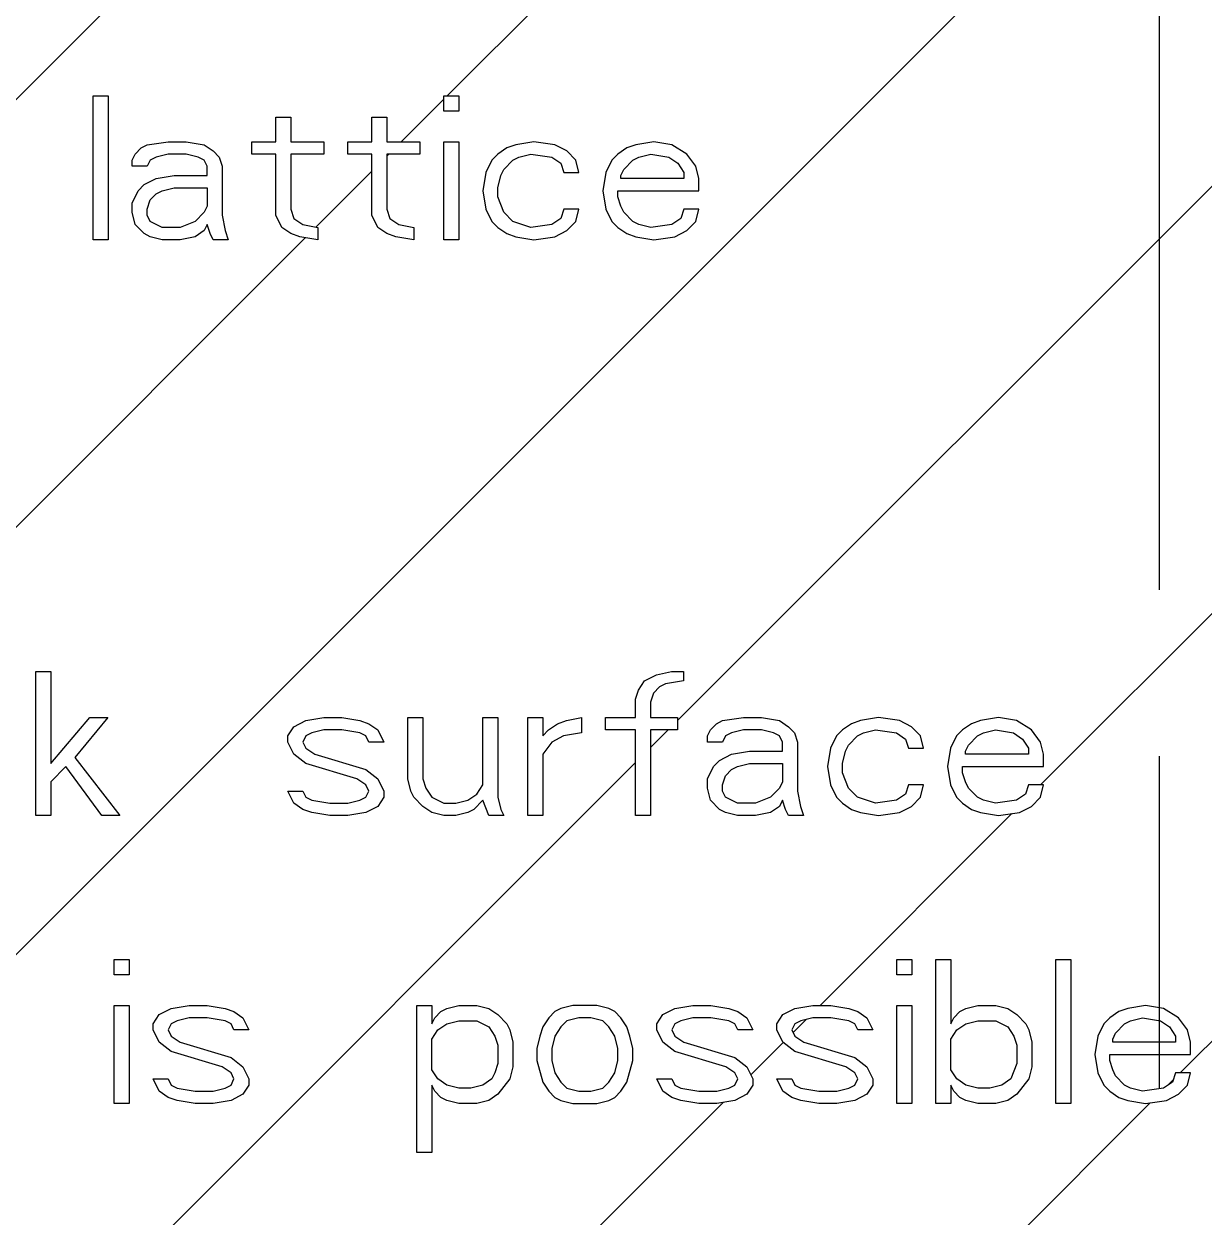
# Model space of a CAD drawing. Header units: millimetres. Extents: x 0 to 420, y 0 to 297.
# Drawn here: x 135.55 to 143.75, y 136.29 to 144.58 of the extents above; entities that cross this region are included whole.
import ezdxf

# ---------------------------------------------------------------- set-up
doc = ezdxf.new("R2010")
doc.units = ezdxf.units.MM
doc.header["$LTSCALE"] = 23.1
doc.linetypes.add('PHANTOM', pattern=[0.8, 0.45, -0.05, 0.1, -0.05, 0.1, -0.05])
doc.layers.add('03___PRT_ALL_CURVES', color=7, linetype='CONTINUOUS')
doc.layers.add('DEFAULT_3', color=7, linetype='PHANTOM')

msp = doc.modelspace()

# ---------------------------------------------------------------- linework, layer by layer
at = {"layer": '03___PRT_ALL_CURVES', "color": 7, "linetype": 'CONTINUOUS'}
for p, q in [((134.8636, 143.4221), (149.9638, 158.5224)), ((138.4905, 144.0792), (149.9638, 155.5525)), ((134.7803, 137.3991), (149.9638, 152.5827)), ((140.0913, 139.7403), (149.9638, 149.6128)), ((142.6128, 139.2919), (149.9638, 146.643)), ((136.0303, 144.0792), (136.1344, 144.0792)), ((136.0303, 143.0792), (136.0303, 144.0792)), ((136.1344, 144.0792), (136.1344, 143.0792)), ((138.4678, 144.0792), (138.5719, 144.0792)), ((138.4678, 143.9728), (138.4678, 144.0792)), ((138.5719, 144.0792), (138.5719, 143.9728)), ((138.1713, 143.76), (138.4678, 144.0564)), ((137.3011, 143.9302), (137.4053, 143.9302)), ((137.3011, 143.76), (137.3011, 143.9302)), ((137.4053, 143.9302), (137.4053, 143.76)), ((137.9678, 143.9302), (138.0719, 143.9302)), ((137.9678, 143.76), (137.9678, 143.9302)), ((138.0719, 143.9302), (138.0719, 143.76)), ((138.5719, 143.9728), (138.4678, 143.9728)), ((136.4053, 143.7388), (136.5511, 143.76)), ((136.5511, 143.76), (136.6761, 143.76)), ((136.6761, 143.76), (136.8011, 143.7388)), ((137.1344, 143.76), (137.3011, 143.76)), ((137.1344, 143.6749), (137.1344, 143.76)), ((137.4053, 143.76), (137.6344, 143.76)), ((137.6344, 143.76), (137.6344, 143.6749)), ((137.8011, 143.76), (137.9678, 143.76)), ((137.8011, 143.6749), (137.8011, 143.76)), ((138.0719, 143.76), (138.3011, 143.76)), ((138.3011, 143.76), (138.3011, 143.6749)), ((138.4678, 143.76), (138.5719, 143.76)), ((138.4678, 143.0792), (138.4678, 143.76)), ((138.5719, 143.76), (138.5719, 143.0792)), ((139.0928, 143.76), (138.9678, 143.7388)), ((139.2386, 143.7388), (139.0928, 143.76)), ((139.9261, 143.76), (139.8011, 143.7388)), ((140.0511, 143.7388), (139.9261, 143.76)), ((136.3011, 143.6324), (136.3219, 143.6749)), ((136.3219, 143.6749), (136.3636, 143.7175)), ((136.3636, 143.7175), (136.4053, 143.7388)), ((136.5511, 143.6749), (136.4678, 143.6536)), ((136.6761, 143.6749), (136.5511, 143.6749)), ((136.7594, 143.6536), (136.6761, 143.6749)), ((136.8011, 143.7388), (136.8636, 143.6962)), ((136.8636, 143.6962), (136.9053, 143.6536)), ((137.3011, 143.6749), (137.1344, 143.6749)), ((137.3011, 143.2494), (137.3011, 143.6749)), ((137.6344, 143.6749), (137.4053, 143.6749)), ((137.4053, 143.6749), (137.4053, 143.2919)), ((137.9678, 143.6749), (137.8011, 143.6749)), ((137.9678, 143.2494), (137.9678, 143.6749)), ((138.3011, 143.6749), (138.0719, 143.6749)), ((138.0719, 143.6749), (138.0719, 143.2919)), ((138.0719, 143.6606), (138.0862, 143.6749)), ((138.8428, 143.6749), (138.8011, 143.6324)), ((138.9053, 143.7175), (138.8428, 143.6749)), ((138.9678, 143.7388), (138.9053, 143.7175)), ((138.9886, 143.6536), (139.0719, 143.6749)), ((139.0719, 143.6749), (139.2178, 143.6536)), ((139.3219, 143.6962), (139.2386, 143.7388)), ((139.3844, 143.6324), (139.3219, 143.6962)), ((139.6761, 143.6749), (139.6344, 143.6324)), ((139.7386, 143.7175), (139.6761, 143.6749)), ((139.8011, 143.7388), (139.7386, 143.7175)), ((139.8219, 143.6536), (139.9053, 143.6749)), ((139.9053, 143.6749), (140.0303, 143.6536)), ((140.1553, 143.6749), (140.0511, 143.7388)), ((140.2178, 143.5898), (140.1553, 143.6749)), ((143.5826, 137.2919), (149.9638, 143.6731)), ((136.3011, 143.5898), (136.3011, 143.6324)), ((136.4053, 143.5898), (136.3011, 143.5898)), ((136.4261, 143.6324), (136.4053, 143.5898)), ((136.4678, 143.6536), (136.4261, 143.6324)), ((136.8011, 143.6324), (136.7594, 143.6536)), ((136.8219, 143.5898), (136.8011, 143.6324)), ((136.8219, 143.526), (136.8219, 143.5898)), ((136.9053, 143.6536), (136.9261, 143.5898)), ((136.9261, 143.5898), (136.9261, 143.2494)), ((138.8011, 143.6324), (138.7594, 143.5473)), ((138.8844, 143.5685), (138.9469, 143.6324)), ((138.9469, 143.6324), (138.9886, 143.6536)), ((139.2178, 143.6536), (139.2803, 143.6111)), ((139.2803, 143.6111), (139.3011, 143.5473)), ((139.4053, 143.5473), (139.3844, 143.6324)), ((139.6344, 143.6324), (139.5928, 143.5473)), ((139.7178, 143.5685), (139.7803, 143.6324)), ((139.7803, 143.6324), (139.8219, 143.6536)), ((140.0303, 143.6536), (140.0928, 143.6111)), ((140.0928, 143.6111), (140.1344, 143.5473)), ((140.2386, 143.5047), (140.2178, 143.5898)), ((136.3844, 143.4622), (136.4678, 143.5047)), ((136.4678, 143.5047), (136.5928, 143.526)), ((136.5928, 143.526), (136.8219, 143.526)), ((137.5785, 143.1672), (137.9678, 143.5564)), ((138.7594, 143.5473), (138.7386, 143.4196)), ((138.8428, 143.4409), (138.8636, 143.526)), ((138.8636, 143.526), (138.8844, 143.5685)), ((139.3011, 143.5473), (139.4053, 143.5473)), ((139.5928, 143.5473), (139.5719, 143.4196)), ((139.6969, 143.526), (139.7178, 143.5685)), ((139.6969, 143.5047), (139.6969, 143.526)), ((140.1344, 143.5047), (139.6969, 143.5047)), ((140.1344, 143.5473), (140.1344, 143.5047)), ((140.2386, 143.4196), (140.2386, 143.5047)), ((136.3011, 143.3345), (136.3428, 143.4196)), ((136.3428, 143.4196), (136.3844, 143.4622)), ((136.4678, 143.3983), (136.5094, 143.4196)), ((136.5094, 143.4196), (136.5928, 143.4409)), ((136.5928, 143.4409), (136.8219, 143.4409)), ((136.8219, 143.4409), (136.8219, 143.3132)), ((138.7386, 143.4196), (138.7594, 143.2919)), ((138.8428, 143.377), (138.8428, 143.4409)), ((139.5719, 143.4196), (139.5928, 143.2919)), ((139.6761, 143.4196), (140.2386, 143.4196)), ((139.6761, 143.377), (139.6761, 143.4196)), ((136.3011, 143.2707), (136.3011, 143.3345)), ((136.4053, 143.2919), (136.4261, 143.3558)), ((136.4261, 143.3558), (136.4678, 143.3983)), ((138.8844, 143.2707), (138.8428, 143.377)), ((139.6969, 143.3132), (139.6761, 143.377)), ((136.3219, 143.1856), (136.3011, 143.2707)), ((136.4053, 143.2494), (136.4053, 143.2919)), ((136.4261, 143.2068), (136.4053, 143.2494)), ((136.8011, 143.2707), (136.7386, 143.2068)), ((136.8219, 143.3132), (136.8011, 143.2707)), ((136.9261, 143.2494), (136.9469, 143.143)), ((137.3428, 143.1643), (137.3011, 143.2494)), ((137.4053, 143.2919), (137.4261, 143.2281)), ((138.0094, 143.1643), (137.9678, 143.2494)), ((138.0719, 143.2919), (138.0928, 143.2281)), ((138.7594, 143.2919), (138.8011, 143.2068)), ((138.9469, 143.2068), (138.8844, 143.2707)), ((139.3011, 143.2919), (139.2803, 143.2281)), ((139.4053, 143.2919), (139.3011, 143.2919)), ((139.3844, 143.2068), (139.4053, 143.2919)), ((139.5928, 143.2919), (139.6344, 143.2068)), ((139.7178, 143.2707), (139.6969, 143.3132)), ((139.7803, 143.2068), (139.7178, 143.2707)), ((140.1344, 143.2919), (140.1136, 143.2281)), ((140.2386, 143.2919), (140.1344, 143.2919)), ((140.2178, 143.2068), (140.2386, 143.2919)), ((136.3844, 143.1217), (136.3219, 143.1856)), ((136.5094, 143.1643), (136.4261, 143.2068)), ((136.6344, 143.1643), (136.5094, 143.1643)), ((136.7386, 143.2068), (136.6344, 143.1643)), ((136.8219, 143.1856), (136.8011, 143.143)), ((136.8428, 143.1217), (136.8219, 143.1856)), ((137.4053, 143.1217), (137.3428, 143.1643)), ((137.4261, 143.2281), (137.4886, 143.1856)), ((137.4886, 143.1856), (137.5928, 143.1643)), ((137.5928, 143.1643), (137.5928, 143.0792)), ((138.0719, 143.1217), (138.0094, 143.1643)), ((138.0928, 143.2281), (138.1553, 143.1856)), ((138.1553, 143.1856), (138.2594, 143.1643)), ((138.2594, 143.1643), (138.2594, 143.0792)), ((138.8011, 143.2068), (138.8428, 143.1643)), ((138.8428, 143.1643), (138.9053, 143.1217)), ((139.0719, 143.1643), (138.9469, 143.2068)), ((139.2178, 143.1856), (139.0719, 143.1643)), ((139.2803, 143.2281), (139.2178, 143.1856)), ((139.3219, 143.143), (139.3844, 143.2068)), ((139.6344, 143.2068), (139.6761, 143.1643)), ((139.6761, 143.1643), (139.7386, 143.1217)), ((139.8219, 143.1856), (139.7803, 143.2068)), ((139.9053, 143.1643), (139.8219, 143.1856)), ((140.0511, 143.1856), (139.9053, 143.1643)), ((140.1136, 143.2281), (140.0511, 143.1856)), ((140.1553, 143.143), (140.2178, 143.2068)), ((134.1199, 139.7086), (137.5054, 143.0941)), ((136.1344, 143.0792), (136.0303, 143.0792)), ((136.4261, 143.1005), (136.3844, 143.1217)), ((136.5094, 143.0792), (136.4261, 143.1005)), ((136.6344, 143.0792), (136.5094, 143.0792)), ((136.7386, 143.1005), (136.6344, 143.0792)), ((136.8011, 143.143), (136.7386, 143.1005)), ((136.8636, 143.0792), (136.8428, 143.1217)), ((136.9678, 143.0792), (136.8636, 143.0792)), ((136.9469, 143.143), (136.9678, 143.0792)), ((137.4678, 143.1005), (137.4053, 143.1217)), ((137.5928, 143.0792), (137.4678, 143.1005)), ((138.1344, 143.1005), (138.0719, 143.1217)), ((138.2594, 143.0792), (138.1344, 143.1005)), ((138.5719, 143.0792), (138.4678, 143.0792)), ((138.9053, 143.1217), (138.9678, 143.1005)), ((138.9678, 143.1005), (139.0928, 143.0792)), ((139.0928, 143.0792), (139.2386, 143.1005)), ((139.2386, 143.1005), (139.3219, 143.143)), ((139.7386, 143.1217), (139.8011, 143.1005)), ((139.8011, 143.1005), (139.9261, 143.0792)), ((139.9261, 143.0792), (140.0719, 143.1005)), ((140.0719, 143.1005), (140.1553, 143.143)), ((135.6329, 140.0792), (135.7371, 140.0792)), ((135.6329, 139.0792), (135.6329, 140.0792)), ((135.7371, 140.0792), (135.7371, 139.4409)), ((139.8204, 139.9515), (139.8621, 140.0153)), ((139.8621, 140.0153), (139.9454, 140.0579)), ((139.9454, 140.0579), (140.0496, 140.0792)), ((140.1329, 140.0153), (140.0079, 139.9941)), ((140.0496, 140.0792), (140.1329, 140.0792)), ((140.1329, 140.0792), (140.1329, 140.0153)), ((139.7996, 139.8877), (139.8204, 139.9515)), ((139.9246, 139.9302), (139.9038, 139.8664)), ((139.9663, 139.9728), (139.9246, 139.9302)), ((140.0079, 139.9941), (139.9663, 139.9728)), ((139.7996, 139.76), (139.7996, 139.8877)), ((139.9038, 139.8664), (139.9038, 139.76)), ((135.7371, 139.4409), (136.0079, 139.76)), ((136.1329, 139.76), (135.9038, 139.4834)), ((136.0079, 139.76), (136.1329, 139.76)), ((137.3829, 139.6324), (137.4246, 139.6962)), ((137.4246, 139.6962), (137.5079, 139.7388)), ((137.5079, 139.7388), (137.6329, 139.76)), ((137.6329, 139.76), (137.7579, 139.76)), ((137.7579, 139.76), (137.8829, 139.7388)), ((137.8829, 139.7388), (137.9454, 139.7175)), ((137.9454, 139.7175), (138.0079, 139.6749)), ((138.2163, 139.76), (138.3204, 139.76)), ((138.2163, 139.3345), (138.2163, 139.76)), ((138.3204, 139.76), (138.3204, 139.3345)), ((138.7371, 139.76), (138.8413, 139.76)), ((138.7371, 139.2919), (138.7371, 139.76)), ((138.8413, 139.76), (138.8413, 139.2068)), ((139.0496, 139.76), (139.1538, 139.76)), ((139.0496, 139.0792), (139.0496, 139.76)), ((139.1538, 139.76), (139.1538, 139.6324)), ((139.1954, 139.6749), (139.2579, 139.7175)), ((139.2579, 139.7175), (139.3204, 139.7388)), ((139.3204, 139.7388), (139.4246, 139.76)), ((139.4246, 139.76), (139.4246, 139.6536)), ((139.5913, 139.76), (139.7996, 139.76)), ((139.5913, 139.6749), (139.5913, 139.76)), ((139.9038, 139.76), (140.0913, 139.76)), ((140.0913, 139.76), (140.0913, 139.6749)), ((140.3204, 139.6749), (140.3621, 139.7175)), ((140.3621, 139.7175), (140.4038, 139.7388)), ((140.4038, 139.7388), (140.5496, 139.76)), ((140.5496, 139.76), (140.6746, 139.76)), ((140.6746, 139.76), (140.7996, 139.7388)), ((140.7996, 139.7388), (140.8621, 139.6962)), ((140.8621, 139.6962), (140.9038, 139.6536)), ((141.2996, 139.7175), (141.2371, 139.6749)), ((141.3621, 139.7388), (141.2996, 139.7175)), ((141.4871, 139.76), (141.3621, 139.7388)), ((141.6329, 139.7388), (141.4871, 139.76)), ((141.7163, 139.6962), (141.6329, 139.7388)), ((141.7788, 139.6324), (141.7163, 139.6962)), ((142.1329, 139.7175), (142.0704, 139.6749)), ((142.1954, 139.7388), (142.1329, 139.7175)), ((142.3204, 139.76), (142.1954, 139.7388)), ((142.4454, 139.7388), (142.3204, 139.76)), ((142.5496, 139.6749), (142.4454, 139.7388)), ((137.3829, 139.5898), (137.3829, 139.6324)), ((137.5079, 139.6324), (137.4871, 139.5898)), ((137.5496, 139.6536), (137.5079, 139.6324)), ((137.6329, 139.6749), (137.5496, 139.6536)), ((137.7579, 139.6749), (137.6329, 139.6749)), ((137.8829, 139.6536), (137.7579, 139.6749)), ((137.9246, 139.6324), (137.8829, 139.6536)), ((137.9454, 139.5898), (137.9246, 139.6324)), ((138.0079, 139.6749), (138.0496, 139.5898)), ((139.1538, 139.6324), (139.1954, 139.6749)), ((139.2996, 139.6324), (139.2163, 139.5898)), ((139.4246, 139.6536), (139.2996, 139.6324)), ((139.7996, 139.6749), (139.5913, 139.6749)), ((139.7996, 139.0792), (139.7996, 139.6749)), ((140.0913, 139.6749), (139.9038, 139.6749)), ((139.9038, 139.6749), (139.9038, 139.0792)), ((139.9038, 139.5528), (140.0259, 139.6749)), ((140.2996, 139.6324), (140.3204, 139.6749)), ((140.2996, 139.5898), (140.2996, 139.6324)), ((140.4246, 139.6324), (140.4038, 139.5898)), ((140.4663, 139.6536), (140.4246, 139.6324)), ((140.5496, 139.6749), (140.4663, 139.6536)), ((140.6746, 139.6749), (140.5496, 139.6749)), ((140.7579, 139.6536), (140.6746, 139.6749)), ((140.7996, 139.6324), (140.7579, 139.6536)), ((140.8204, 139.5898), (140.7996, 139.6324)), ((140.9038, 139.6536), (140.9246, 139.5898)), ((141.1954, 139.6324), (141.1538, 139.5473)), ((141.2371, 139.6749), (141.1954, 139.6324)), ((141.2788, 139.5685), (141.3413, 139.6324)), ((141.3413, 139.6324), (141.3829, 139.6536)), ((141.3829, 139.6536), (141.4663, 139.6749)), ((141.4663, 139.6749), (141.6121, 139.6536)), ((141.6121, 139.6536), (141.6746, 139.6111)), ((141.6746, 139.6111), (141.6954, 139.5473)), ((141.7996, 139.5473), (141.7788, 139.6324)), ((142.0288, 139.6324), (141.9871, 139.5473)), ((142.0704, 139.6749), (142.0288, 139.6324)), ((142.1121, 139.5685), (142.1746, 139.6324)), ((142.1746, 139.6324), (142.2163, 139.6536)), ((142.2163, 139.6536), (142.2996, 139.6749)), ((142.2996, 139.6749), (142.4246, 139.6536)), ((142.4246, 139.6536), (142.4871, 139.6111)), ((142.4871, 139.6111), (142.5288, 139.5473)), ((142.6121, 139.5898), (142.5496, 139.6749)), ((137.4246, 139.5047), (137.3829, 139.5898)), ((137.4871, 139.5898), (137.5079, 139.5473)), ((137.5079, 139.5473), (137.5704, 139.5047)), ((138.0496, 139.5898), (137.9454, 139.5898)), ((139.2163, 139.5898), (139.1538, 139.5047)), ((140.4038, 139.5898), (140.2996, 139.5898)), ((140.4663, 139.5047), (140.5913, 139.526)), ((140.5913, 139.526), (140.8204, 139.526)), ((140.8204, 139.526), (140.8204, 139.5898)), ((140.9246, 139.5898), (140.9246, 139.2494)), ((141.1538, 139.5473), (141.1329, 139.4196)), ((141.2371, 139.4409), (141.2579, 139.526)), ((141.2579, 139.526), (141.2788, 139.5685)), ((141.6954, 139.5473), (141.7996, 139.5473)), ((141.9871, 139.5473), (141.9663, 139.4196)), ((142.0913, 139.526), (142.1121, 139.5685)), ((142.0913, 139.5047), (142.0913, 139.526)), ((142.5288, 139.5473), (142.5288, 139.5047)), ((142.6329, 139.5047), (142.6121, 139.5898)), ((135.9038, 139.4834), (136.2163, 139.0792)), ((136.0094, 135.6584), (139.7996, 139.4486)), ((137.5079, 139.4409), (137.4246, 139.5047)), ((137.8621, 139.3345), (137.5079, 139.4409)), ((137.5704, 139.5047), (137.9246, 139.3983)), ((139.1538, 139.5047), (139.1538, 139.0792)), ((140.3413, 139.4196), (140.3829, 139.4622)), ((140.3829, 139.4622), (140.4663, 139.5047)), ((140.5079, 139.4196), (140.5913, 139.4409)), ((140.5913, 139.4409), (140.8204, 139.4409)), ((140.8204, 139.4409), (140.8204, 139.3132)), ((141.2371, 139.377), (141.2371, 139.4409)), ((142.5288, 139.5047), (142.0913, 139.5047)), ((142.6329, 139.4196), (142.6329, 139.5047)), ((135.8413, 139.4196), (135.7371, 139.3132)), ((136.0913, 139.0792), (135.8413, 139.4196)), ((137.9246, 139.3983), (138.0079, 139.3345)), ((140.2996, 139.3345), (140.3413, 139.4196)), ((140.4038, 139.2919), (140.4246, 139.3558)), ((140.4246, 139.3558), (140.4663, 139.3983)), ((140.4663, 139.3983), (140.5079, 139.4196)), ((141.1329, 139.4196), (141.1538, 139.2919)), ((141.2788, 139.2707), (141.2371, 139.377)), ((141.9663, 139.4196), (141.9871, 139.2919)), ((142.0704, 139.4196), (142.6329, 139.4196)), ((142.0704, 139.377), (142.0704, 139.4196)), ((142.0913, 139.3132), (142.0704, 139.377)), ((135.7371, 139.3132), (135.7371, 139.0792)), ((137.9246, 139.2919), (137.8621, 139.3345)), ((137.9454, 139.2494), (137.9246, 139.2919)), ((138.0079, 139.3345), (138.0496, 139.2494)), ((138.2371, 139.2494), (138.2163, 139.3345)), ((138.3204, 139.3345), (138.3413, 139.2707)), ((138.3413, 139.2707), (138.3829, 139.2068)), ((138.6954, 139.2281), (138.7371, 139.2919)), ((140.2996, 139.2707), (140.2996, 139.3345)), ((140.3204, 139.1856), (140.2996, 139.2707)), ((140.4038, 139.2494), (140.4038, 139.2919)), ((140.7996, 139.2707), (140.7371, 139.2068)), ((140.8204, 139.3132), (140.7996, 139.2707)), ((141.1538, 139.2919), (141.1954, 139.2068)), ((141.3413, 139.2068), (141.2788, 139.2707)), ((141.6954, 139.2919), (141.6746, 139.2281)), ((141.7996, 139.2919), (141.6954, 139.2919)), ((141.7788, 139.2068), (141.7996, 139.2919)), ((141.9871, 139.2919), (142.0288, 139.2068)), ((142.1121, 139.2707), (142.0913, 139.3132)), ((142.1746, 139.2068), (142.1121, 139.2707)), ((142.5288, 139.2919), (142.5079, 139.2281)), ((142.6329, 139.2919), (142.5288, 139.2919)), ((142.6121, 139.2068), (142.6329, 139.2919)), ((137.3829, 139.2494), (137.4871, 139.2494)), ((137.4246, 139.1643), (137.3829, 139.2494)), ((137.4871, 139.2494), (137.5079, 139.2068)), ((137.5079, 139.2068), (137.5496, 139.1856)), ((137.5496, 139.1856), (137.6746, 139.1643)), ((137.7996, 139.1643), (137.8829, 139.1856)), ((137.8829, 139.1856), (137.9246, 139.2068)), ((137.9246, 139.2068), (137.9454, 139.2494)), ((138.0496, 139.2068), (138.0079, 139.143)), ((138.0496, 139.2494), (138.0496, 139.2068)), ((138.2579, 139.2068), (138.2371, 139.2494)), ((138.3204, 139.143), (138.2579, 139.2068)), ((138.3829, 139.2068), (138.4663, 139.1643)), ((138.5496, 139.1643), (138.6329, 139.1856)), ((138.6329, 139.1856), (138.6954, 139.2281)), ((138.7371, 139.1856), (138.6746, 139.1217)), ((138.7788, 139.0792), (138.7371, 139.1856)), ((138.8413, 139.2068), (138.8621, 139.1217)), ((140.3829, 139.1217), (140.3204, 139.1856)), ((140.4246, 139.2068), (140.4038, 139.2494)), ((140.5079, 139.1643), (140.4246, 139.2068)), ((140.7371, 139.2068), (140.6329, 139.1643)), ((140.8204, 139.1856), (140.7996, 139.143)), ((140.8413, 139.1217), (140.8204, 139.1856)), ((140.9246, 139.2494), (140.9454, 139.143)), ((141.1954, 139.2068), (141.2371, 139.1643)), ((141.4663, 139.1643), (141.3413, 139.2068)), ((141.6121, 139.1856), (141.4663, 139.1643)), ((141.6746, 139.2281), (141.6121, 139.1856)), ((141.7163, 139.143), (141.7788, 139.2068)), ((142.0288, 139.2068), (142.0704, 139.1643)), ((142.2163, 139.1856), (142.1746, 139.2068)), ((142.2996, 139.1643), (142.2163, 139.1856)), ((142.4454, 139.1856), (142.2996, 139.1643)), ((142.5079, 139.2281), (142.4454, 139.1856)), ((142.5496, 139.143), (142.6121, 139.2068)), ((137.4871, 139.1217), (137.4246, 139.1643)), ((137.5496, 139.1005), (137.4871, 139.1217)), ((137.6746, 139.0792), (137.5496, 139.1005)), ((137.6746, 139.1643), (137.7996, 139.1643)), ((137.9246, 139.1005), (137.7996, 139.0792)), ((138.0079, 139.143), (137.9246, 139.1005)), ((138.3829, 139.1005), (138.3204, 139.143)), ((138.4663, 139.0792), (138.3829, 139.1005)), ((138.4663, 139.1643), (138.5496, 139.1643)), ((138.6329, 139.1005), (138.5496, 139.0792)), ((138.6746, 139.1217), (138.6329, 139.1005)), ((138.8621, 139.1217), (138.8829, 139.0792)), ((140.4246, 139.1005), (140.3829, 139.1217)), ((140.5079, 139.0792), (140.4246, 139.1005)), ((140.6329, 139.1643), (140.5079, 139.1643)), ((140.7371, 139.1005), (140.6329, 139.0792)), ((140.7996, 139.143), (140.7371, 139.1005)), ((140.8621, 139.0792), (140.8413, 139.1217)), ((140.9454, 139.143), (140.9663, 139.0792)), ((141.2371, 139.1643), (141.2996, 139.1217)), ((141.2996, 139.1217), (141.3621, 139.1005)), ((141.3621, 139.1005), (141.4871, 139.0792)), ((141.4871, 139.0792), (141.6329, 139.1005)), ((141.6329, 139.1005), (141.7163, 139.143)), ((142.0704, 139.1643), (142.1329, 139.1217)), ((142.1329, 139.1217), (142.1954, 139.1005)), ((142.1954, 139.1005), (142.3204, 139.0792)), ((142.3204, 139.0792), (142.4663, 139.1005)), ((142.4663, 139.1005), (142.5496, 139.143)), ((135.7371, 139.0792), (135.6329, 139.0792)), ((136.2163, 139.0792), (136.0913, 139.0792)), ((137.7996, 139.0792), (137.6746, 139.0792)), ((138.5496, 139.0792), (138.4663, 139.0792)), ((138.8829, 139.0792), (138.7788, 139.0792)), ((139.1538, 139.0792), (139.0496, 139.0792)), ((139.9038, 139.0792), (139.7996, 139.0792)), ((140.6329, 139.0792), (140.5079, 139.0792)), ((140.9663, 139.0792), (140.8621, 139.0792)), ((141.0809, 137.76), (142.4136, 139.0928)), ((136.1761, 138.0792), (136.2803, 138.0792)), ((136.1761, 137.9728), (136.1761, 138.0792)), ((136.2803, 138.0792), (136.2803, 137.9728)), ((141.6136, 138.0792), (141.7178, 138.0792)), ((141.6136, 137.9728), (141.6136, 138.0792)), ((141.7178, 138.0792), (141.7178, 137.9728)), ((141.8844, 138.0792), (141.9886, 138.0792)), ((141.8844, 137.0792), (141.8844, 138.0792)), ((141.9886, 138.0792), (141.9886, 137.6324)), ((142.7178, 138.0792), (142.8219, 138.0792)), ((142.7178, 137.0792), (142.7178, 138.0792)), ((142.8219, 138.0792), (142.8219, 137.0792)), ((136.2803, 137.9728), (136.1761, 137.9728)), ((141.7178, 137.9728), (141.6136, 137.9728)), ((136.1761, 137.76), (136.2803, 137.76)), ((136.1761, 137.0792), (136.1761, 137.76)), ((136.2803, 137.76), (136.2803, 137.0792)), ((136.4469, 137.6324), (136.4886, 137.6962)), ((136.4886, 137.6962), (136.5719, 137.7388)), ((136.5719, 137.7388), (136.6969, 137.76)), ((136.6969, 137.76), (136.8219, 137.76)), ((136.8219, 137.76), (136.9469, 137.7388)), ((136.9469, 137.7388), (137.0094, 137.7175)), ((137.0094, 137.7175), (137.0719, 137.6749)), ((138.2803, 137.76), (138.3844, 137.76)), ((138.2803, 136.7388), (138.2803, 137.76)), ((138.3844, 137.76), (138.3844, 137.6324)), ((138.4053, 137.6749), (138.4469, 137.7175)), ((138.4469, 137.7175), (138.4886, 137.7388)), ((138.4886, 137.7388), (138.5719, 137.76)), ((138.5719, 137.76), (138.6969, 137.76)), ((138.6969, 137.76), (138.7803, 137.7388)), ((138.7803, 137.7388), (138.8428, 137.6962)), ((138.8428, 137.6962), (138.9053, 137.6324)), ((139.2386, 137.7175), (139.1969, 137.6749)), ((139.2803, 137.7388), (139.2386, 137.7175)), ((139.3636, 137.76), (139.2803, 137.7388)), ((139.5303, 137.76), (139.3636, 137.76)), ((139.6136, 137.7388), (139.5303, 137.76)), ((139.6553, 137.7175), (139.6136, 137.7388)), ((139.6969, 137.6749), (139.6553, 137.7175)), ((139.9469, 137.6324), (139.9886, 137.6962)), ((139.9886, 137.6962), (140.0719, 137.7388)), ((140.0719, 137.7388), (140.1969, 137.76)), ((140.1969, 137.76), (140.3219, 137.76)), ((140.3219, 137.76), (140.4469, 137.7388)), ((140.4469, 137.7388), (140.5094, 137.7175)), ((140.5094, 137.7175), (140.5719, 137.6749)), ((140.7803, 137.6324), (140.8219, 137.6962)), ((140.8219, 137.6962), (140.9053, 137.7388)), ((140.9053, 137.7388), (141.0303, 137.76)), ((141.0303, 137.76), (141.1553, 137.76)), ((141.1553, 137.76), (141.2803, 137.7388)), ((141.2803, 137.7388), (141.3428, 137.7175)), ((141.3428, 137.7175), (141.4053, 137.6749)), ((141.6136, 137.76), (141.7178, 137.76)), ((141.6136, 137.0792), (141.6136, 137.76)), ((141.7178, 137.76), (141.7178, 137.0792)), ((142.0094, 137.6749), (142.0511, 137.7175)), ((142.0511, 137.7175), (142.0928, 137.7388)), ((142.0928, 137.7388), (142.1761, 137.76)), ((142.1761, 137.76), (142.3011, 137.76)), ((142.3011, 137.76), (142.3844, 137.7388)), ((142.3844, 137.7388), (142.4469, 137.6962)), ((142.4469, 137.6962), (142.5094, 137.6324)), ((143.1553, 137.7175), (143.0928, 137.6749)), ((143.2178, 137.7388), (143.1553, 137.7175)), ((143.3428, 137.76), (143.2178, 137.7388)), ((143.4678, 137.7388), (143.3428, 137.76)), ((143.5719, 137.6749), (143.4678, 137.7388)), ((136.4469, 137.5898), (136.4469, 137.6324)), ((136.5719, 137.6324), (136.5511, 137.5898)), ((136.6136, 137.6536), (136.5719, 137.6324)), ((136.6969, 137.6749), (136.6136, 137.6536)), ((136.8219, 137.6749), (136.6969, 137.6749)), ((136.9469, 137.6536), (136.8219, 137.6749)), ((136.9886, 137.6324), (136.9469, 137.6536)), ((137.0094, 137.5898), (136.9886, 137.6324)), ((137.0719, 137.6749), (137.1136, 137.5898)), ((138.3844, 137.6324), (138.4053, 137.6749)), ((138.4261, 137.5898), (138.4886, 137.6324)), ((138.4886, 137.6324), (138.5719, 137.6536)), ((138.5719, 137.6536), (138.6969, 137.6536)), ((138.6969, 137.6536), (138.7803, 137.6111)), ((138.7803, 137.6111), (138.8219, 137.5473)), ((138.9053, 137.6324), (138.9261, 137.5898)), ((139.1553, 137.6111), (139.1344, 137.5473)), ((139.1969, 137.6749), (139.1553, 137.6111)), ((139.2803, 137.6111), (139.2386, 137.5473)), ((139.3219, 137.6536), (139.2803, 137.6111)), ((139.4053, 137.6749), (139.3219, 137.6536)), ((139.4886, 137.6749), (139.4053, 137.6749)), ((139.5719, 137.6536), (139.4886, 137.6749)), ((139.6136, 137.6111), (139.5719, 137.6536)), ((139.6553, 137.5473), (139.6136, 137.6111)), ((139.7386, 137.6111), (139.6969, 137.6749)), ((139.7594, 137.5473), (139.7386, 137.6111)), ((139.9469, 137.5898), (139.9469, 137.6324)), ((140.0719, 137.6324), (140.0511, 137.5898)), ((140.1136, 137.6536), (140.0719, 137.6324)), ((140.1969, 137.6749), (140.1136, 137.6536)), ((140.3219, 137.6749), (140.1969, 137.6749)), ((140.4469, 137.6536), (140.3219, 137.6749)), ((140.4886, 137.6324), (140.4469, 137.6536)), ((140.5094, 137.5898), (140.4886, 137.6324)), ((140.5719, 137.6749), (140.6136, 137.5898)), ((140.7803, 137.5898), (140.7803, 137.6324)), ((140.9053, 137.6324), (140.8844, 137.5898)), ((140.893, 137.5722), (140.984, 137.6631)), ((140.9469, 137.6536), (140.9053, 137.6324)), ((141.0303, 137.6749), (140.9469, 137.6536)), ((141.1553, 137.6749), (141.0303, 137.6749)), ((141.2803, 137.6536), (141.1553, 137.6749)), ((141.3219, 137.6324), (141.2803, 137.6536)), ((141.3428, 137.5898), (141.3219, 137.6324)), ((141.4053, 137.6749), (141.4469, 137.5898)), ((141.9886, 137.6324), (142.0094, 137.6749)), ((142.0303, 137.5898), (142.0928, 137.6324)), ((142.0928, 137.6324), (142.1761, 137.6536)), ((142.1761, 137.6536), (142.3011, 137.6536)), ((142.3011, 137.6536), (142.3844, 137.6111)), ((142.3844, 137.6111), (142.4261, 137.5473)), ((142.5094, 137.6324), (142.5303, 137.5898)), ((143.0511, 137.6324), (143.0094, 137.5473)), ((143.0928, 137.6749), (143.0511, 137.6324)), ((143.1344, 137.5685), (143.1969, 137.6324)), ((143.1969, 137.6324), (143.2386, 137.6536)), ((143.2386, 137.6536), (143.3219, 137.6749)), ((143.3219, 137.6749), (143.4469, 137.6536)), ((143.4469, 137.6536), (143.5094, 137.6111)), ((143.5094, 137.6111), (143.5511, 137.5473)), ((143.6344, 137.5898), (143.5719, 137.6749)), ((136.4886, 137.5047), (136.4469, 137.5898)), ((136.5511, 137.5898), (136.5719, 137.5473)), ((136.5719, 137.5473), (136.6344, 137.5047)), ((137.1136, 137.5898), (137.0094, 137.5898)), ((138.3844, 137.526), (138.4261, 137.5898)), ((138.3844, 137.3132), (138.3844, 137.526)), ((138.8219, 137.5473), (138.8428, 137.4834)), ((138.9261, 137.5898), (138.9469, 137.5047)), ((139.1344, 137.5473), (139.1136, 137.4622)), ((139.2386, 137.5473), (139.2178, 137.4622)), ((139.6761, 137.4622), (139.6553, 137.5473)), ((139.7803, 137.4622), (139.7594, 137.5473)), ((139.9886, 137.5047), (139.9469, 137.5898)), ((140.0511, 137.5898), (140.0719, 137.5473)), ((140.0719, 137.5473), (140.1344, 137.5047)), ((140.6136, 137.5898), (140.5094, 137.5898)), ((140.8219, 137.5047), (140.7803, 137.5898)), ((140.8844, 137.5898), (140.9053, 137.5473)), ((140.9053, 137.5473), (140.9678, 137.5047)), ((141.4469, 137.5898), (141.3428, 137.5898)), ((141.9886, 137.526), (142.0303, 137.5898)), ((141.9886, 137.3132), (141.9886, 137.526)), ((142.4261, 137.5473), (142.4469, 137.4834)), ((142.5303, 137.5898), (142.5511, 137.5047)), ((143.0094, 137.5473), (142.9886, 137.4196)), ((143.1136, 137.526), (143.1344, 137.5685)), ((143.1136, 137.5047), (143.1136, 137.526)), ((143.5511, 137.5473), (143.5511, 137.5047)), ((143.6553, 137.5047), (143.6344, 137.5898)), ((136.5719, 137.4409), (136.4886, 137.5047)), ((136.6344, 137.5047), (136.9886, 137.3983)), ((138.8428, 137.4834), (138.8428, 137.3558)), ((138.9469, 137.5047), (138.9469, 137.3345)), ((139.1136, 137.4622), (139.1136, 137.377)), ((139.2178, 137.4622), (139.2178, 137.377)), ((139.6761, 137.377), (139.6761, 137.4622)), ((139.7803, 137.377), (139.7803, 137.4622)), ((140.0719, 137.4409), (139.9886, 137.5047)), ((140.1344, 137.5047), (140.4886, 137.3983)), ((140.5993, 137.2785), (140.824, 137.5031)), ((140.9053, 137.4409), (140.8219, 137.5047)), ((140.9678, 137.5047), (141.3219, 137.3983)), ((142.4469, 137.4834), (142.4469, 137.3558)), ((142.5511, 137.5047), (142.5511, 137.3345)), ((143.5511, 137.5047), (143.1136, 137.5047)), ((143.6553, 137.4196), (143.6553, 137.5047)), ((136.9261, 137.3345), (136.5719, 137.4409)), ((136.9886, 137.3983), (137.0719, 137.3345)), ((139.1136, 137.377), (139.1553, 137.2281)), ((139.2178, 137.377), (139.2386, 137.2919)), ((139.6553, 137.2919), (139.6761, 137.377)), ((139.7386, 137.2281), (139.7803, 137.377)), ((140.4261, 137.3345), (140.0719, 137.4409)), ((140.4886, 137.3983), (140.5719, 137.3345)), ((141.2594, 137.3345), (140.9053, 137.4409)), ((141.3219, 137.3983), (141.4053, 137.3345)), ((142.9886, 137.4196), (143.0094, 137.2919)), ((143.0928, 137.4196), (143.6553, 137.4196)), ((143.0928, 137.377), (143.0928, 137.4196)), ((143.1136, 137.3132), (143.0928, 137.377)), ((136.9886, 137.2919), (136.9261, 137.3345)), ((137.0094, 137.2494), (136.9886, 137.2919)), ((137.0719, 137.3345), (137.1136, 137.2494)), ((138.4261, 137.2494), (138.3844, 137.3132)), ((138.8219, 137.2919), (138.8011, 137.2494)), ((138.8428, 137.3558), (138.8219, 137.2919)), ((138.9469, 137.3345), (138.9261, 137.2494)), ((139.2386, 137.2919), (139.2803, 137.2281)), ((139.6136, 137.2281), (139.6553, 137.2919)), ((140.4886, 137.2919), (140.4261, 137.3345)), ((140.5094, 137.2494), (140.4886, 137.2919)), ((140.5719, 137.3345), (140.6136, 137.2494)), ((141.3219, 137.2919), (141.2594, 137.3345)), ((141.3428, 137.2494), (141.3219, 137.2919)), ((141.4053, 137.3345), (141.4469, 137.2494)), ((142.0303, 137.2494), (141.9886, 137.3132)), ((142.4469, 137.3558), (142.4053, 137.2494)), ((142.5511, 137.3345), (142.5303, 137.2494)), ((143.0094, 137.2919), (143.0511, 137.2068)), ((143.1344, 137.2707), (143.1136, 137.3132)), ((143.5511, 137.2919), (143.5303, 137.2281)), ((143.6553, 137.2919), (143.5511, 137.2919)), ((143.6344, 137.2068), (143.6553, 137.2919)), ((136.4469, 137.2494), (136.5511, 137.2494)), ((136.4886, 137.1643), (136.4469, 137.2494)), ((136.5511, 137.2494), (136.5719, 137.2068)), ((136.5719, 137.2068), (136.6136, 137.1856)), ((136.9469, 137.1856), (136.9886, 137.2068)), ((136.9886, 137.2068), (137.0094, 137.2494)), ((137.1136, 137.2068), (137.0719, 137.143)), ((137.1136, 137.2494), (137.1136, 137.2068)), ((138.4053, 137.1643), (138.3844, 137.2068)), ((138.3844, 137.2068), (138.3844, 136.7388)), ((138.4886, 137.2068), (138.4261, 137.2494)), ((138.5719, 137.1856), (138.4886, 137.2068)), ((138.7386, 137.2068), (138.6553, 137.1856)), ((138.8011, 137.2494), (138.7386, 137.2068)), ((138.9261, 137.2494), (138.8428, 137.143)), ((139.1553, 137.2281), (139.1969, 137.1643)), ((139.2803, 137.2281), (139.3219, 137.1856)), ((139.5719, 137.1856), (139.6136, 137.2281)), ((139.6969, 137.1643), (139.7386, 137.2281)), ((139.9469, 137.2494), (140.0511, 137.2494)), ((139.9886, 137.1643), (139.9469, 137.2494)), ((140.0511, 137.2494), (140.0719, 137.2068)), ((140.0719, 137.2068), (140.1136, 137.1856)), ((140.4469, 137.1856), (140.4886, 137.2068)), ((140.4886, 137.2068), (140.5094, 137.2494)), ((140.6136, 137.2068), (140.5719, 137.143)), ((140.6136, 137.2494), (140.6136, 137.2068)), ((140.7803, 137.2494), (140.8844, 137.2494)), ((140.8219, 137.1643), (140.7803, 137.2494)), ((140.8844, 137.2494), (140.9053, 137.2068)), ((140.9053, 137.2068), (140.9469, 137.1856)), ((141.2803, 137.1856), (141.3219, 137.2068)), ((141.3219, 137.2068), (141.3428, 137.2494)), ((141.4469, 137.2068), (141.4053, 137.143)), ((141.4469, 137.2494), (141.4469, 137.2068)), ((142.0094, 137.1643), (141.9886, 137.2068)), ((141.9886, 137.2068), (141.9886, 137.0792)), ((142.0928, 137.2068), (142.0303, 137.2494)), ((142.1761, 137.1856), (142.0928, 137.2068)), ((142.3428, 137.2068), (142.2594, 137.1856)), ((142.4053, 137.2494), (142.3428, 137.2068)), ((142.5303, 137.2494), (142.4469, 137.143)), ((143.0511, 137.2068), (143.0928, 137.1643)), ((143.1969, 137.2068), (143.1344, 137.2707)), ((143.2386, 137.1856), (143.1969, 137.2068)), ((143.5303, 137.2281), (143.4678, 137.1856)), ((143.4944, 137.2037), (143.5358, 137.2451)), ((143.5719, 137.143), (143.6344, 137.2068)), ((136.5511, 137.1217), (136.4886, 137.1643)), ((136.6136, 137.1005), (136.5511, 137.1217)), ((136.6136, 137.1856), (136.7386, 137.1643)), ((136.7386, 137.1643), (136.8636, 137.1643)), ((136.8636, 137.1643), (136.9469, 137.1856)), ((137.0719, 137.143), (136.9886, 137.1005)), ((138.4469, 137.1217), (138.4053, 137.1643)), ((138.4886, 137.1005), (138.4469, 137.1217)), ((138.6553, 137.1856), (138.5719, 137.1856)), ((138.8428, 137.143), (138.7803, 137.1005)), ((139.1969, 137.1643), (139.2386, 137.1217)), ((139.2386, 137.1217), (139.2803, 137.1005)), ((139.3219, 137.1856), (139.4053, 137.1643)), ((139.4053, 137.1643), (139.4886, 137.1643)), ((139.4886, 137.1643), (139.5719, 137.1856)), ((139.6136, 137.1005), (139.6553, 137.1217)), ((139.6553, 137.1217), (139.6969, 137.1643)), ((140.0511, 137.1217), (139.9886, 137.1643)), ((140.1136, 137.1005), (140.0511, 137.1217)), ((140.1136, 137.1856), (140.2386, 137.1643)), ((140.2386, 137.1643), (140.3636, 137.1643)), ((140.3636, 137.1643), (140.4469, 137.1856)), ((140.5719, 137.143), (140.4886, 137.1005)), ((140.8844, 137.1217), (140.8219, 137.1643)), ((140.9469, 137.1005), (140.8844, 137.1217)), ((140.9469, 137.1856), (141.0719, 137.1643)), ((141.0719, 137.1643), (141.1969, 137.1643)), ((141.1969, 137.1643), (141.2803, 137.1856)), ((141.4053, 137.143), (141.3219, 137.1005)), ((142.0511, 137.1217), (142.0094, 137.1643)), ((142.0928, 137.1005), (142.0511, 137.1217)), ((142.2594, 137.1856), (142.1761, 137.1856)), ((142.4469, 137.143), (142.3844, 137.1005)), ((143.0928, 137.1643), (143.1553, 137.1217)), ((143.1553, 137.1217), (143.2178, 137.1005)), ((143.3219, 137.1643), (143.2386, 137.1856)), ((143.4678, 137.1856), (143.3219, 137.1643)), ((143.4886, 137.1005), (143.5719, 137.143)), ((136.2803, 137.0792), (136.1761, 137.0792)), ((136.7386, 137.0792), (136.6136, 137.1005)), ((136.8636, 137.0792), (136.7386, 137.0792)), ((136.9886, 137.1005), (136.8636, 137.0792)), ((138.5719, 137.0792), (138.4886, 137.1005)), ((138.6969, 137.0792), (138.5719, 137.0792)), ((138.7803, 137.1005), (138.6969, 137.0792)), ((138.9469, 135.6261), (140.4075, 137.0867)), ((139.2803, 137.1005), (139.3636, 137.0792)), ((139.3636, 137.0792), (139.5303, 137.0792)), ((139.5303, 137.0792), (139.6136, 137.1005)), ((140.2386, 137.0792), (140.1136, 137.1005)), ((140.3636, 137.0792), (140.2386, 137.0792)), ((140.4886, 137.1005), (140.3636, 137.0792)), ((141.0719, 137.0792), (140.9469, 137.1005)), ((141.1969, 137.0792), (141.0719, 137.0792)), ((141.3219, 137.1005), (141.1969, 137.0792)), ((141.7178, 137.0792), (141.6136, 137.0792)), ((141.9886, 137.0792), (141.8844, 137.0792)), ((141.9111, 135.6204), (143.3745, 137.0838)), ((142.1761, 137.0792), (142.0928, 137.1005)), ((142.3011, 137.0792), (142.1761, 137.0792)), ((142.3844, 137.1005), (142.3011, 137.0792)), ((142.8219, 137.0792), (142.7178, 137.0792)), ((143.2178, 137.1005), (143.3428, 137.0792)), ((143.3428, 137.0792), (143.4886, 137.1005)), ((138.3844, 136.7388), (138.2803, 136.7388))]:
    msp.add_line(p, q, dxfattribs=at)
at = {"layer": 'DEFAULT_3', "color": 7, "linetype": 'PHANTOM'}
msp.add_line((143.4395, 66.7272), (143.4395, 222.1175), dxfattribs=at)

doc.saveas('drawing.dxf')
